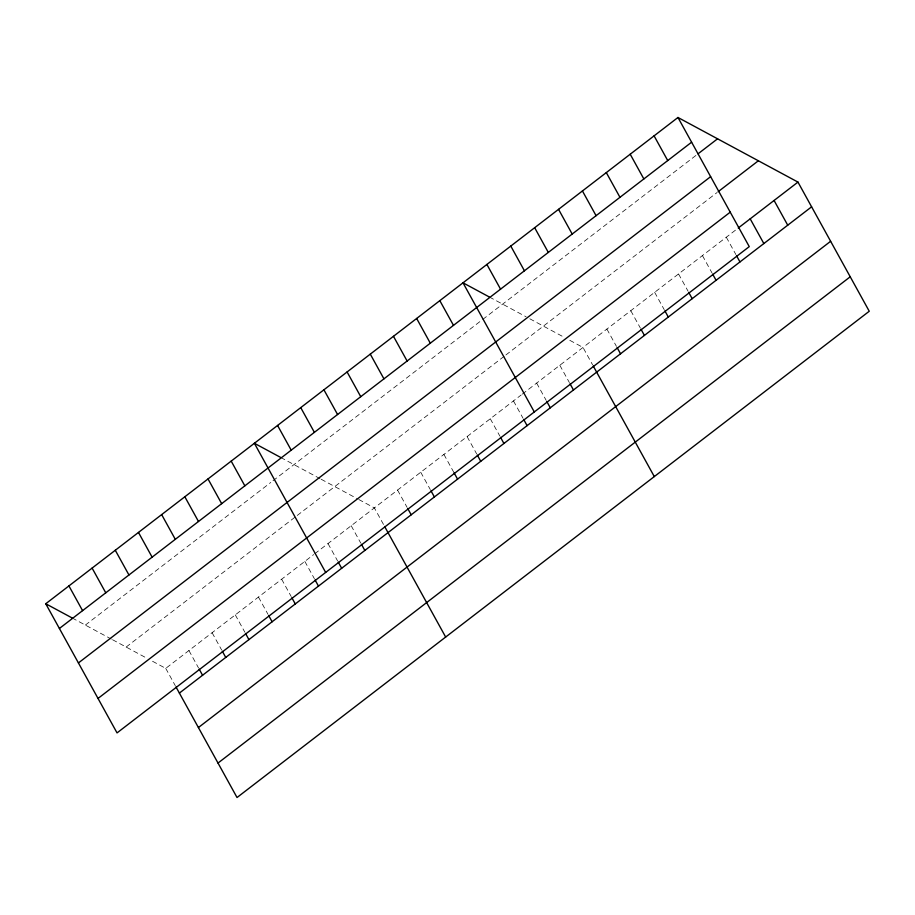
<?xml version="1.0" encoding="UTF-8"?>
<svg xmlns="http://www.w3.org/2000/svg" width="915" height="915" viewBox="0 0 915 915"><rect width="100%" height="100%" fill="white"/><g stroke="black" fill="none" stroke-linecap="round" stroke-linejoin="round"><path stroke-width="0.69" stroke-dasharray="4.58 3.43" d="M85.347 625.082L270.794 482.445M273.002 480.741L481.633 320.273M482.743 319.426L696.944 154.669M126.144 647.054L296.14 516.3M297.249 515.442L504.771 355.832M505.881 354.974L717.108 192.505M152.542 661.27L165.741 668.373L313.662 554.604M314.76 553.747L521.184 394.983M522.293 394.136L736.083 229.699M489.411 297.032L526.102 316.784M529.808 318.786L563.812 337.097M569.805 340.323L583.004 347.437L592.554 364.742M280.779 457.5L319.941 478.591M321.176 479.254L357.571 498.858M358.772 499.499L374.372 507.905L383.923 525.21M72.148 617.968L111.31 639.059M112.545 639.722L146.537 658.034M726.304 237.214L735.866 254.519M702.423 255.582L711.973 272.887M678.541 273.951L688.091 291.256M654.66 292.32L664.21 309.625M630.778 310.688L640.328 327.993M606.885 329.068L616.447 346.373M559.82 365.268L569.382 382.573M536.648 383.099L546.198 400.404M513.464 400.919L523.014 418.224M490.28 418.75L499.83 436.055M467.096 436.581L476.646 453.886M443.912 454.412L454.149 472.952M420.74 472.243L430.29 489.548M397.556 490.074L407.106 507.379M351.188 525.736L360.739 543.041M328.005 543.567L337.566 560.872M304.832 561.398L314.383 578.703M281.648 579.218L291.199 596.523M258.465 597.049L268.015 614.354M235.281 614.88L244.831 632.185M212.097 632.711L221.659 650.016M188.925 650.542L198.475 667.847M165.741 668.373L175.291 685.678"/><path stroke-width="1.37" d="M677.969 117.486L749.259 246.627L117.04 732.904L45.75 603.751L677.969 117.486L797.96 182.096L869.25 311.249L237.031 797.514L175.977 686.913M59.395 628.479L691.614 142.202M698.031 153.834L717.566 138.805M78.416 662.94L710.635 176.664M718.195 191.67L758.363 160.777M98.019 698.442L730.239 212.166M738.245 228.029L797.96 182.096M179.386 693.09L811.605 206.824M198.406 727.551L830.626 241.286M218.01 763.053L850.229 276.788M489.411 297.032L463.013 282.815L534.303 411.956M280.779 457.5L254.381 443.283L325.671 572.424M45.75 603.751L72.148 617.968M774.079 200.477L787.724 225.193M750.197 218.845L763.842 243.562M736.541 255.754L739.961 261.93M654.088 135.855L667.733 160.571M712.659 274.123L716.068 280.299M630.206 154.223L643.851 178.951M688.778 292.491L692.186 298.679M606.313 172.592L619.97 197.32M664.896 310.86L668.305 317.048M582.432 190.961L596.077 215.688M641.003 329.24L644.423 335.416M558.55 209.341L572.195 234.057M617.122 347.609L620.53 353.785M534.669 227.709L548.314 252.426M593.24 365.977L654.294 476.578M510.787 246.078L524.432 270.794M570.056 383.808L573.465 389.984M486.894 264.446L500.551 289.163M546.873 401.639L550.292 407.816M523.7 419.459L527.109 425.647M439.829 300.646L453.485 325.363M500.516 437.29L503.925 443.478M416.657 318.477L430.302 343.194M477.333 455.121L480.741 461.309M393.473 336.308L407.118 361.025M454.149 472.952L457.569 479.14M370.289 354.139L383.934 378.856M430.965 490.783L434.385 496.959M347.105 371.97L360.75 396.687M407.793 508.614L411.201 514.79M323.921 389.801L337.578 414.518M384.609 526.445L445.662 637.046M300.749 407.632L314.394 432.349M361.425 544.276L364.833 550.453M277.565 425.452L291.21 450.18M338.241 562.107L341.661 568.284M315.069 579.938L318.477 586.115M231.198 461.114L244.843 485.842M291.885 597.769L295.293 603.946M208.025 478.945L221.67 503.673M268.701 615.589L272.11 621.777M184.841 496.776L198.486 521.493M245.517 633.42L248.926 639.608M161.658 514.607L175.303 539.324M222.334 651.251L225.753 657.439M138.474 532.438L152.119 557.155M199.161 669.082L202.57 675.27M115.29 550.27L128.946 574.986M92.118 568.101L105.763 592.817M68.934 585.932L82.579 610.648"/></g></svg>
